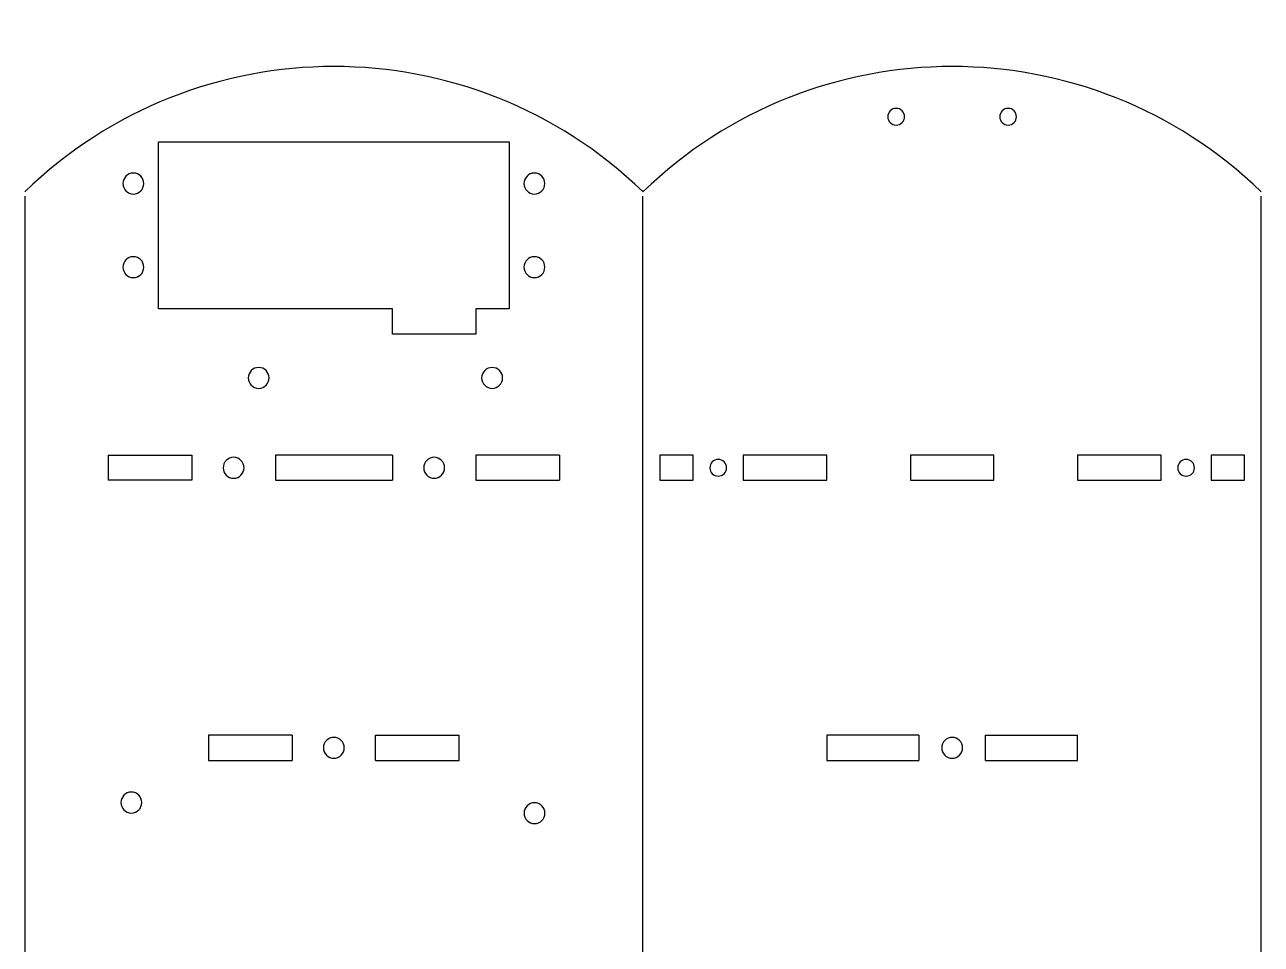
# Model space of a CAD drawing. Extents: x -103 to 45, y -68 to 152.
# Drawn here: x -103.5 to 44.5, y 42 to 152 of the extents above; entities that cross this region are included whole.
import ezdxf

# ---------------------------------------------------------------- set-up
doc = ezdxf.new("R2010")
doc.units = 0
doc.layers.add('EBENE_1', color=7, linetype='CONTINUOUS')

msp = doc.modelspace()

# ---------------------------------------------------------------- linework, layer by layer
at = {"layer": 'EBENE_1', "color": 1}
for points in [[(-29.4669, 132.0066), (-50.0796, 152.0067), (-82.8543, 152.0067), (-103.467, 132.0066)], [(44.5331, 132.0067), (23.9204, 152.0067), (-8.8543, 152.0067), (-29.467, 132.0066)], [(-87.467, 118.0067), (-87.467, 118.0067), (-87.467, 138.0067), (-87.467, 138.0067)], [(-87.467, 138.0067), (-87.467, 138.0067), (-45.467, 138.0067), (-45.467, 138.0067)], [(-45.467, 138.0067), (-45.467, 138.0067), (-45.467, 118.0067), (-45.467, 118.0067)], [(-103.467, 131.5067), (-103.467, 131.5067), (-103.467, 36.0067), (-103.467, 36.0067)], [(-29.467, 36.5067), (-29.467, 36.5067), (-29.467, 131.5067), (-29.467, 131.5067)], [(44.533, 36.5067), (44.533, 36.5067), (44.533, 131.5067), (44.533, 131.5067)], [(-59.467, 118.0067), (-59.467, 118.0067), (-87.467, 118.0067), (-87.467, 118.0067)], [(-59.467, 115.0067), (-59.467, 115.0067), (-59.467, 118.0067), (-59.467, 118.0067)], [(-45.467, 118.0067), (-45.467, 118.0067), (-49.467, 118.0067), (-49.467, 118.0067)], [(-49.467, 118.0067), (-49.467, 118.0067), (-49.467, 115.0067), (-49.467, 115.0067)], [(-49.467, 115.0067), (-49.467, 115.0067), (-59.467, 115.0067), (-59.467, 115.0067)], [(-93.467, 100.5067), (-93.467, 100.5067), (-83.467, 100.5067), (-83.467, 100.5067)], [(-93.467, 100.5067), (-93.467, 100.5067), (-93.467, 97.5067), (-93.467, 97.5067)], [(-83.467, 100.5067), (-83.467, 100.5067), (-83.467, 97.5067), (-83.467, 97.5067)], [(-73.467, 100.5067), (-73.467, 100.5067), (-73.467, 97.5067), (-73.467, 97.5067)], [(-59.467, 100.5067), (-59.467, 100.5067), (-73.467, 100.5067), (-73.467, 100.5067)], [(-59.467, 100.5067), (-59.467, 100.5067), (-59.467, 97.5067), (-59.467, 97.5067)], [(-49.467, 100.5067), (-49.467, 100.5067), (-49.467, 97.5067), (-49.467, 97.5067)], [(-39.467, 100.5067), (-39.467, 100.5067), (-49.467, 100.5067), (-49.467, 100.5067)], [(-39.467, 100.5067), (-39.467, 100.5067), (-39.467, 97.5067), (-39.467, 97.5067)], [(-23.467, 100.5067), (-23.467, 100.5067), (-27.467, 100.5067), (-27.467, 100.5067)], [(-27.467, 100.5067), (-27.467, 100.5067), (-27.467, 97.5067), (-27.467, 97.5067)], [(-23.467, 97.5067), (-23.467, 97.5067), (-23.467, 100.5067), (-23.467, 100.5067)], [(-17.467, 100.5067), (-17.467, 100.5067), (-17.467, 97.5067), (-17.467, 97.5067)], [(-7.467, 100.5067), (-7.467, 100.5067), (-17.467, 100.5067), (-17.467, 100.5067)], [(-7.467, 97.5067), (-7.467, 97.5067), (-7.467, 100.5067), (-7.467, 100.5067)], [(12.533, 100.5067), (12.533, 100.5067), (2.533, 100.5067), (2.533, 100.5067)], [(2.533, 100.5067), (2.533, 100.5067), (2.533, 97.5067), (2.533, 97.5067)], [(12.533, 97.5067), (12.533, 97.5067), (12.533, 100.5067), (12.533, 100.5067)], [(32.533, 100.5067), (32.533, 100.5067), (22.533, 100.5067), (22.533, 100.5067)], [(22.533, 100.5067), (22.533, 100.5067), (22.533, 97.5067), (22.533, 97.5067)], [(32.533, 97.5067), (32.533, 97.5067), (32.533, 100.5067), (32.533, 100.5067)], [(42.533, 100.5067), (42.533, 100.5067), (38.533, 100.5067), (38.533, 100.5067)], [(38.533, 100.5067), (38.533, 100.5067), (38.533, 97.5067), (38.533, 97.5067)], [(42.533, 97.5067), (42.533, 97.5067), (42.533, 100.5067), (42.533, 100.5067)], [(-83.467, 97.5067), (-83.467, 97.5067), (-93.467, 97.5067), (-93.467, 97.5067)], [(-73.467, 97.5067), (-73.467, 97.5067), (-59.467, 97.5067), (-59.467, 97.5067)], [(-49.467, 97.5067), (-49.467, 97.5067), (-39.467, 97.5067), (-39.467, 97.5067)], [(-27.467, 97.5067), (-27.467, 97.5067), (-23.467, 97.5067), (-23.467, 97.5067)], [(-17.467, 97.5067), (-17.467, 97.5067), (-7.467, 97.5067), (-7.467, 97.5067)], [(2.533, 97.5067), (2.533, 97.5067), (12.533, 97.5067), (12.533, 97.5067)], [(22.533, 97.5067), (22.533, 97.5067), (32.533, 97.5067), (32.533, 97.5067)], [(38.533, 97.5067), (38.533, 97.5067), (42.533, 97.5067), (42.533, 97.5067)], [(-71.467, 67.0067), (-71.467, 67.0067), (-81.467, 67.0067), (-81.467, 67.0067)], [(-81.467, 67.0067), (-81.467, 67.0067), (-81.467, 64.0067), (-81.467, 64.0067)], [(-71.467, 67.0067), (-71.467, 67.0067), (-71.467, 64.0067), (-71.467, 64.0067)], [(-61.467, 64.0067), (-61.467, 64.0067), (-61.467, 67.0067), (-61.467, 67.0067)], [(-61.467, 67.0067), (-61.467, 67.0067), (-51.467, 67.0067), (-51.467, 67.0067)], [(-51.467, 64.0067), (-51.467, 64.0067), (-51.467, 67.0067), (-51.467, 67.0067)], [(3.533, 67.0067), (3.533, 67.0067), (-7.467, 67.0067), (-7.467, 67.0067)], [(-7.467, 67.0067), (-7.467, 67.0067), (-7.467, 64.0067), (-7.467, 64.0067)], [(3.533, 67.0067), (3.533, 67.0067), (3.533, 64.0067), (3.533, 64.0067)], [(11.533, 67.0067), (11.533, 67.0067), (22.533, 67.0067), (22.533, 67.0067)], [(11.533, 64.0067), (11.533, 64.0067), (11.533, 67.0067), (11.533, 67.0067)], [(22.533, 64.0067), (22.533, 64.0067), (22.533, 67.0067), (22.533, 67.0067)], [(-81.467, 64.0067), (-81.467, 64.0067), (-71.467, 64.0067), (-71.467, 64.0067)], [(-61.467, 64.0067), (-61.467, 64.0067), (-51.467, 64.0067), (-51.467, 64.0067)], [(-7.467, 64.0067), (-7.467, 64.0067), (3.533, 64.0067), (3.533, 64.0067)], [(11.533, 64.0067), (11.533, 64.0067), (22.533, 64.0067), (22.533, 64.0067)]]:
    msp.add_open_spline(points, degree=3, dxfattribs=at)
for points in [[(0.833, 142.0067), (0.2808, 142.0067), (-0.1669, 141.5589), (-0.167, 141.0067), (-0.167, 141.0067), (-0.167, 140.4544), (0.2808, 140.0067), (0.833, 140.0067), (0.833, 140.0067), (1.3853, 140.0066), (1.833, 140.4544), (1.833, 141.0066), (1.833, 141.0066), (1.8331, 141.5589), (1.3853, 142.0066), (0.8331, 142.0067)], [(14.233, 142.0067), (13.6808, 142.0067), (13.2331, 141.5589), (13.233, 141.0067), (13.233, 141.0067), (13.233, 140.4544), (13.6808, 140.0067), (14.233, 140.0067), (14.233, 140.0067), (14.7853, 140.0066), (15.233, 140.4544), (15.233, 141.0066), (15.233, 141.0066), (15.2331, 141.5589), (14.7853, 142.0066), (14.2331, 142.0067)], [(-90.467, 134.2567), (-91.1573, 134.2567), (-91.7169, 133.697), (-91.717, 133.0067), (-91.717, 133.0067), (-91.717, 132.3163), (-91.1573, 131.7567), (-90.467, 131.7567), (-90.467, 131.7567), (-89.7766, 131.7566), (-89.217, 132.3163), (-89.217, 133.0066), (-89.217, 133.0066), (-89.2169, 133.697), (-89.7766, 134.2566), (-90.4669, 134.2567)], [(-42.467, 134.2567), (-43.1573, 134.2567), (-43.7169, 133.697), (-43.717, 133.0067), (-43.717, 133.0067), (-43.717, 132.3163), (-43.1573, 131.7567), (-42.467, 131.7567), (-42.467, 131.7567), (-41.7766, 131.7566), (-41.217, 132.3163), (-41.217, 133.0066), (-41.217, 133.0066), (-41.2169, 133.697), (-41.7766, 134.2566), (-42.4669, 134.2567)], [(-90.467, 124.2567), (-91.1573, 124.2567), (-91.7169, 123.697), (-91.717, 123.0067), (-91.717, 123.0067), (-91.717, 122.3163), (-91.1573, 121.7567), (-90.467, 121.7567), (-90.467, 121.7567), (-89.7766, 121.7566), (-89.217, 122.3163), (-89.217, 123.0066), (-89.217, 123.0066), (-89.2169, 123.697), (-89.7766, 124.2566), (-90.4669, 124.2567)], [(-42.467, 124.2567), (-43.1573, 124.2567), (-43.7169, 123.697), (-43.717, 123.0067), (-43.717, 123.0067), (-43.717, 122.3163), (-43.1573, 121.7567), (-42.467, 121.7567), (-42.467, 121.7567), (-41.7766, 121.7566), (-41.217, 122.3163), (-41.217, 123.0066), (-41.217, 123.0066), (-41.2169, 123.697), (-41.7766, 124.2566), (-42.4669, 124.2567)], [(-75.467, 111.0067), (-76.1573, 111.0067), (-76.7169, 110.447), (-76.717, 109.7567), (-76.717, 109.7567), (-76.717, 109.0663), (-76.1573, 108.5067), (-75.467, 108.5067), (-75.467, 108.5067), (-74.7766, 108.5066), (-74.217, 109.0663), (-74.217, 109.7566), (-74.217, 109.7566), (-74.2169, 110.447), (-74.7766, 111.0066), (-75.4669, 111.0067)], [(-47.527, 111.0067), (-48.2173, 111.0067), (-48.7769, 110.447), (-48.777, 109.7567), (-48.777, 109.7567), (-48.777, 109.0663), (-48.2173, 108.5067), (-47.527, 108.5067), (-47.527, 108.5067), (-46.8366, 108.5066), (-46.277, 109.0663), (-46.277, 109.7566), (-46.277, 109.7566), (-46.2769, 110.447), (-46.8366, 111.0066), (-47.5269, 111.0067)], [(-78.467, 100.2567), (-79.1573, 100.2567), (-79.7169, 99.697), (-79.717, 99.0067), (-79.717, 99.0067), (-79.717, 98.3163), (-79.1573, 97.7567), (-78.467, 97.7567), (-78.467, 97.7567), (-77.7766, 97.7566), (-77.217, 98.3163), (-77.217, 99.0066), (-77.217, 99.0066), (-77.2169, 99.697), (-77.7766, 100.2566), (-78.4669, 100.2567)], [(-54.467, 100.2567), (-55.1573, 100.2567), (-55.7169, 99.697), (-55.717, 99.0067), (-55.717, 99.0067), (-55.717, 98.3163), (-55.1573, 97.7567), (-54.467, 97.7567), (-54.467, 97.7567), (-53.7766, 97.7566), (-53.217, 98.3163), (-53.217, 99.0066), (-53.217, 99.0066), (-53.2169, 99.697), (-53.7766, 100.2566), (-54.4669, 100.2567)], [(-20.467, 100.0067), (-21.0192, 100.0067), (-21.4669, 99.5589), (-21.467, 99.0067), (-21.467, 99.0067), (-21.467, 98.4544), (-21.0192, 98.0067), (-20.467, 98.0067), (-20.467, 98.0067), (-19.9147, 98.0066), (-19.467, 98.4544), (-19.467, 99.0066), (-19.467, 99.0066), (-19.4669, 99.5589), (-19.9147, 100.0066), (-20.4669, 100.0067)], [(35.533, 100.0067), (34.9808, 100.0067), (34.5331, 99.5589), (34.533, 99.0067), (34.533, 99.0067), (34.533, 98.4544), (34.9808, 98.0067), (35.533, 98.0067), (35.533, 98.0067), (36.0853, 98.0066), (36.533, 98.4544), (36.533, 99.0066), (36.533, 99.0066), (36.5331, 99.5589), (36.0853, 100.0066), (35.5331, 100.0067)], [(-66.467, 66.7567), (-67.1573, 66.7567), (-67.7169, 66.197), (-67.717, 65.5067), (-67.717, 65.5067), (-67.717, 64.8163), (-67.1573, 64.2567), (-66.467, 64.2567), (-66.467, 64.2567), (-65.7766, 64.2566), (-65.217, 64.8163), (-65.217, 65.5066), (-65.217, 65.5066), (-65.2169, 66.197), (-65.7766, 66.7566), (-66.4669, 66.7567)], [(7.533, 66.7567), (6.8427, 66.7567), (6.2831, 66.197), (6.283, 65.5067), (6.283, 65.5067), (6.283, 64.8163), (6.8427, 64.2567), (7.533, 64.2567), (7.533, 64.2567), (8.2234, 64.2566), (8.783, 64.8163), (8.783, 65.5066), (8.783, 65.5066), (8.7831, 66.197), (8.2234, 66.7566), (7.5331, 66.7567)], [(-90.707, 60.2067), (-91.3973, 60.2067), (-91.9569, 59.647), (-91.957, 58.9567), (-91.957, 58.9567), (-91.957, 58.2663), (-91.3973, 57.7067), (-90.707, 57.7067), (-90.707, 57.7067), (-90.0166, 57.7066), (-89.457, 58.2663), (-89.457, 58.9566), (-89.457, 58.9566), (-89.4569, 59.647), (-90.0166, 60.2066), (-90.7069, 60.2067)], [(-42.447, 58.9367), (-43.1373, 58.9367), (-43.6969, 58.377), (-43.697, 57.6867), (-43.697, 57.6867), (-43.697, 56.9963), (-43.1373, 56.4367), (-42.447, 56.4367), (-42.447, 56.4367), (-41.7566, 56.4366), (-41.197, 56.9963), (-41.197, 57.6866), (-41.197, 57.6866), (-41.1969, 58.377), (-41.7566, 58.9366), (-42.4469, 58.9367)]]:
    msp.add_open_spline(points, degree=3, knots=[0, 0, 0, 0, 0.25, 0.25, 0.25, 0.25, 0.5, 0.5, 0.5, 0.5, 0.75, 0.75, 0.75, 0.75, 1, 1, 1, 1], dxfattribs=at)

doc.saveas('drawing.dxf')
